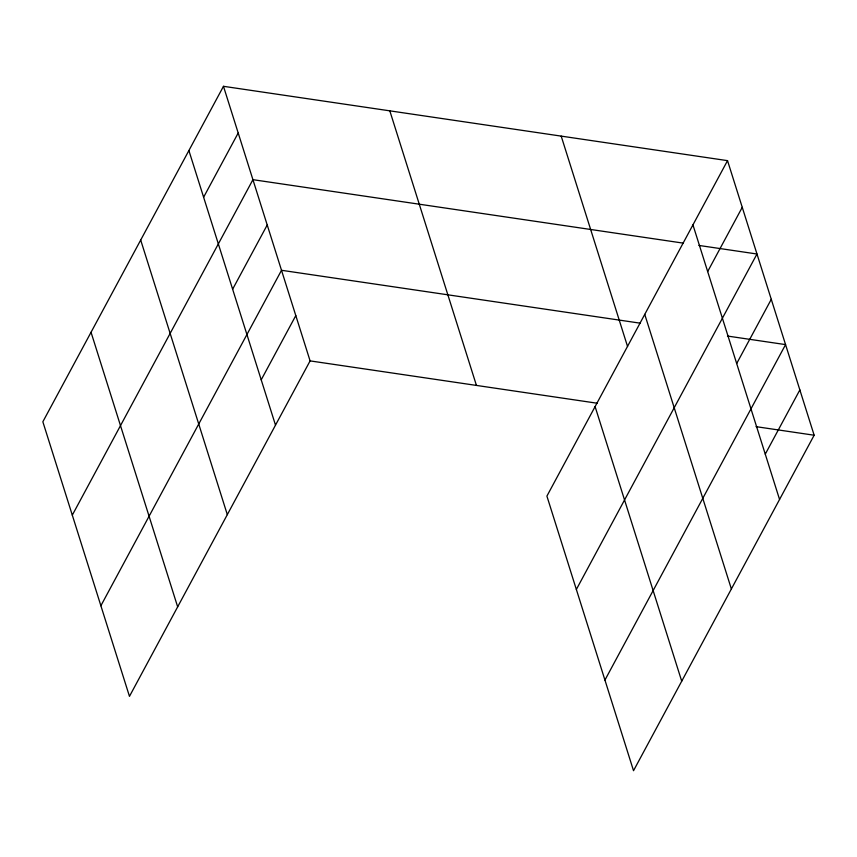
<?xml version="1.0" encoding="UTF-8"?>
<svg xmlns="http://www.w3.org/2000/svg" width="857" height="857" viewBox="0 0 857 857"><rect width="100%" height="100%" fill="white"/><g stroke="black" fill="none" stroke-linecap="round" stroke-linejoin="round"><path stroke-width="1.29" d="M223.473 86.311L42.85 421.773L129.471 696.355L310.095 360.893L223.473 86.311L727.529 160.645L814.15 435.227L633.527 770.689L546.905 496.107L727.529 160.645M203.612 197.228L238.203 132.996M72.299 515.132L252.922 179.67L683.05 243.099M232.633 289.216L267.223 224.984M100.88 605.749L281.514 270.287L640.35 323.196M261.214 379.822L295.804 315.59M707.668 271.562L742.258 207.319M576.354 589.466L756.977 254.004L698.894 245.434M736.688 363.539L771.279 299.307M604.935 680.072L785.569 344.61L727.475 336.051M765.269 454.156L799.86 389.914M310.095 360.893L597.179 403.229M756.067 426.657L814.15 435.227M692.949 224.877L779.559 499.46M644.753 314.38L731.375 588.963M561.196 136.113L627.56 346.517M595.101 406.604L681.711 681.176M389.817 110.842L476.438 385.425M188.894 150.553L275.504 425.136M140.698 240.056L227.319 514.639M91.046 332.27L177.667 606.852"/></g></svg>
